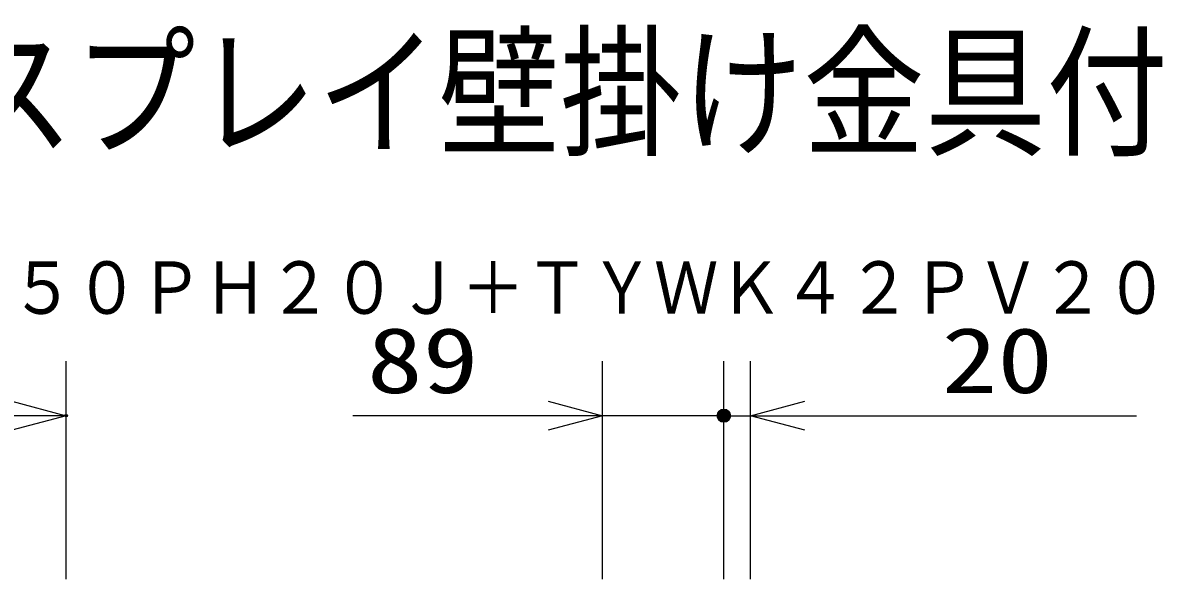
# Model space of a CAD drawing. Units: millimetres, scale not verified. Extents: x -63 to 63, y -57 to 57.
# Drawn here: x 20.62 to 62.44, y 36.97 to 57.39 of the extents above; entities that cross this region are included whole.
import ezdxf
from ezdxf.enums import TextEntityAlignment as Align

# ---------------------------------------------------------------- set-up
doc = ezdxf.new("R2010")
doc.units = ezdxf.units.MM
doc.header["$LTSCALE"] = 0.190236
doc.header["$PDMODE"] = 32
doc.header["$PDSIZE"] = 0.0951
for name, color, linetype in [('0-0_MOJI1', 2, 'Continuous'), ('0-1_TOUROKU', 1, 'Continuous'), ('0-4_WAKU', 3, 'Continuous'), ('0-5_SUNPO', 3, 'Continuous')]:
    doc.layers.add(name, color=color, linetype=linetype)
doc.styles.add('ＭＳ ゴシック', font='')
doc.styles.get('ＭＳ ゴシック').set_extended_font_data('MS Gothic')

# ---------------------------------------------------------------- blocks, each defined once
blk = doc.blocks.new('_OPEN30')
at = {"layer": '0-5_SUNPO', "color": 7}
blk.add_line((0, 0), (-1, 0), dxfattribs=at)
blk.add_lwpolyline([(-1, 0.26795), (0, 0), (-1, -0.26795)], dxfattribs=at)

msp = doc.modelspace()

# ---------------------------------------------------------------- linework, layer by layer
at = {"layer": '0-4_WAKU'}
msp.add_line((22.2173, 36.9696), (22.2173, 44.9696), dxfattribs=at)
at = {"layer": '0-5_SUNPO'}
for p, q in [((41.9058, 36.9761), (41.9058, 44.9696)), ((46.3558, 36.9761), (46.3558, 44.9696)), ((46.3558, 36.9761), (46.3558, 44.9696)), ((47.3308, 36.9761), (47.3308, 44.9696)), ((46.1412, 43.0836), (46.5703, 43.0836)), ((46.1721, 43.1286), (46.5395, 43.1286)), ((46.2238, 43.1736), (46.4877, 43.1736)), ((39.9058, 42.9696), (32.7391, 42.9696)), ((46.3558, 42.9696), (41.9058, 42.9696)), ((44.3558, 42.9696), (42.3558, 42.9696)), ((46.1137, 42.9486), (46.5979, 42.9486)), ((46.114, 42.9936), (46.5976, 42.9936)), ((46.1219, 42.9036), (46.5897, 42.9036)), ((46.1228, 43.0386), (46.5888, 43.0386)), ((46.1396, 42.8586), (46.572, 42.8586)), ((46.1694, 42.8136), (46.5421, 42.8136)), ((46.2191, 42.7686), (46.4924, 42.7686)), ((46.3558, 42.9696), (47.3308, 42.9696)), ((48.3558, 42.9696), (50.3558, 42.9696)), ((49.3308, 42.9696), (61.4975, 42.9696))]:
    msp.add_line(p, q, dxfattribs=at)
msp.add_circle((46.3558, 42.9696), 0.243, dxfattribs=at)
at = {"layer": '0-5_SUNPO', "color": 7}
msp.add_point((22.2173, 42.9696), dxfattribs=at)

# ---------------------------------------------------------------- block references
at = {"layer": '0-4_WAKU', "xscale": 2, "yscale": 2}
msp.add_blockref('_OPEN30', (22.2173, 42.9696), dxfattribs=at)
at = {"layer": '0-5_SUNPO', "xscale": 2, "yscale": 2}
msp.add_blockref('_OPEN30', (41.9058, 42.9696), dxfattribs=at)
at = {"layer": '0-5_SUNPO', "xscale": 2, "yscale": 2, "rotation": 180}
msp.add_blockref('_OPEN30', (47.3308, 42.9696), dxfattribs=at)

# ---------------------------------------------------------------- texts
at = {"layer": '0-0_MOJI1', "style": 'ＭＳ ゴシック', "width": 0.85}
msp.add_text('ハイビジョンプラズマディスプレイ壁掛け金具付', height=3.848, dxfattribs=at).set_placement((-35.5001, 51.7599), align=Align.BOTTOM_LEFT)
at = {"layer": '0-1_TOUROKU', "style": 'ＭＳ ゴシック', "width": 0.9}
msp.add_text('ＴＨ５０ＰＨ２０Ｊ＋ＴＹＷＫ４２ＰＶ２０', height=1.925, dxfattribs=at).set_placement((15.4333, 46.13), align=Align.BOTTOM_LEFT)
at = {"layer": '0-5_SUNPO', "style": 'ＭＳ ゴシック', "width": 1.25}
for s, p in [('89', (33.2555, 43.0792)), ('20', (54.3472, 43.0792))]:
    msp.add_text(s, height=2.406, dxfattribs=at).set_placement(p, align=Align.BOTTOM_LEFT)

doc.saveas('drawing.dxf')
